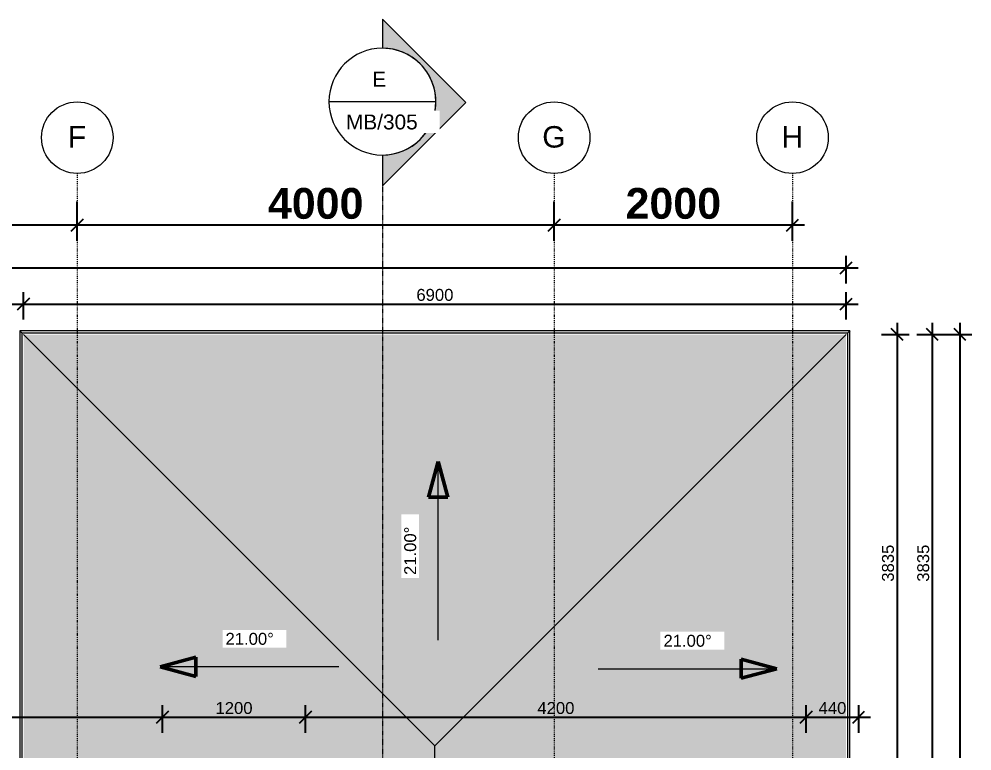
# Model space of a CAD drawing. Header units: millimetres. Extents: x -21051 to 202668, y -15646 to 13691.
# Drawn here: x 65999 to 73992, y 6950 to 13089 of the extents above; entities that cross this region are included whole.
import ezdxf

# ---------------------------------------------------------------- set-up
doc = ezdxf.new("R2010")
doc.units = ezdxf.units.MM
doc.linetypes.add('Dash dot', pattern=[15.875, 6.35, -4.7625, 0, -4.7625])
doc.linetypes.add('TD_Level Line', pattern=[8, 4, -2, 0, -2])
for name, color, linetype, lineweight in [('A-ANNO-DIMS', 211, 'Continuous', 9), ('A-DETL-MBND', 5, 'Continuous', 5), ('A-ROOF', 132, 'Continuous', 5), ('A-ROOF-PATT', 132, 'Continuous', 5), ('G-ANNO-DIMS', 111, 'Continuous', 9), ('G-ANNO-SYMB', 111, 'Continuous', 9), ('S-GRID', 1, 'Continuous', 9), ('S-GRID-IDEN', 1, 'Continuous', 9)]:
    doc.layers.add(name, color=color, linetype=linetype, lineweight=lineweight)
doc.layers.get('0').off()
doc.styles.add('Arial', font='arial.ttf', dxfattribs={"height": 250})
doc.styles.add('Arial_1', font='arial.ttf', dxfattribs={"height": 125})
doc.styles.add('Arial_3', font='arial.ttf', dxfattribs={"height": 100})
doc.styles.add('Arial_B', font='arialbd.ttf', dxfattribs={"height": 257.936508})
doc.dimstyles.new('Arial_1_0', dxfattribs={"dimscale": 304.8, "dimtxt": 102.02594, "dimasz": 0.328084, "dimexe": 0.328084, "dimexo": 0.0625, "dimgap": 0.082021, "dimtad": 1, "dimdec": 0, "dimzin": 0, "dimdsep": 46, "dimtxsty": 'Arial_3', "dimblk1": 'OBLIQUE', "dimblk2": 'OBLIQUE', "dimsah": 1, "dimcen": 0.09, "dimdle": 0.328084, "dimazin": 0, "dimtfac": 1, "dimtdec": 4, "dimtix": 1, "dimtmove": 0, "dimatfit": 3, "dimfxl": 0.492126, "dimfxlon": 1, "dimtvp": 1, "dimtolj": 1, "dimtzin": 0, "dimarcsym": 2})
doc.dimstyles.new('Arial_2_5', dxfattribs={"dimscale": 304.8, "dimtxt": 255.06485, "dimasz": 0.328084, "dimexe": 0.656168, "dimexo": 0.0625, "dimgap": 0.164042, "dimtad": 1, "dimdec": 0, "dimzin": 0, "dimdsep": 46, "dimtxsty": 'Arial_B', "dimblk1": 'OBLIQUE', "dimblk2": 'OBLIQUE', "dimsah": 1, "dimcen": 0.09, "dimdle": 0.328084, "dimazin": 0, "dimtfac": 1, "dimtdec": 4, "dimtix": 1, "dimtmove": 0, "dimatfit": 3, "dimfxl": 0.492126, "dimfxlon": 1, "dimtvp": 1, "dimtolj": 1, "dimtzin": 0, "dimarcsym": 2})

# ---------------------------------------------------------------- blocks, each defined once
blk = doc.blocks.new('PARAPET6 - PARAPET-1140840-01_First floor')
at = {"layer": 'A-DETL-MBND'}
for p, q in [((10254.1, -1812.5), (6405.6, -1939)), ((6406.3, -1958.1), (10235.6, -1832.2)), ((10463.1, -8751.4), (10235.6, -1832.2)), ((10482.9, -8769.9), (10254.1, -1812.5)), ((6503.8, -8881.6), (6494.1, -8585.3)), ((10463.1, -8751.4), (6503.8, -8881.6)), ((6504.4, -8900.7), (10482.9, -8769.9)), ((6504.4, -8900.7), (6503.8, -8881.6))]:
    blk.add_line(p, q, dxfattribs=at)
for points, knots in [([(10235.6, -1832.2), (10237.5, -1830.3), (10240.1, -1827.5), (10243.3, -1824.1), (10245.4, -1821.8), (10247.1, -1820), (10248.3, -1818.7), (10250, -1816.9), (10251.7, -1815), (10253.2, -1813.5), (10254.2, -1812.4), (10254.2, -1812.4), (10253.9, -1812.8)], [-1, -1, -1, -1, -0.9166667, -0.875, -0.8333333, -0.7916667, -0.7708333, -0.75, -0.6666667, -0.6111111, -0.5555556, -0.4444444, -0.4444444, -0.4444444, -0.4444444]), ([(10482.6, -8769.6), (10483, -8770), (10483, -8770), (10481.9, -8769), (10480.3, -8767.5), (10478.4, -8765.7), (10476.6, -8764), (10475.3, -8762.8), (10473.6, -8761.2), (10471.2, -8759), (10467.9, -8755.8), (10465.1, -8753.2), (10463.1, -8751.4)], [0.4444444, 0.4444444, 0.4444444, 0.4444444, 0.5555556, 0.6111111, 0.6666667, 0.75, 0.7708333, 0.7916667, 0.8333333, 0.875, 0.9166667, 1, 1, 1, 1])]:
    blk.add_open_spline(points, degree=3, knots=knots, dxfattribs=at)
blk = doc.blocks.new('Grid - _-182767-01_First floor')
at = {"layer": 'S-GRID-IDEN'}
blk.add_circle((0, 0), 3, dxfattribs=at)
blk = doc.blocks.new('_Oblique')
at = {"color": 0, "linetype": 'ByBlock', "lineweight": -2}
blk.add_line((-0.5, -0.5), (0.5, 0.5), dxfattribs=at)
blk = doc.blocks.new('*D871')
at = {"layer": 'A-ANNO-DIMS', "color": 0, "lineweight": -2, "transparency": 16777216}
for p, q in [((70487, 11228.6), (70487, 11559.6)), ((72487, 11228.6), (72487, 11559.6)), ((72587, 11359.6), (70387, 11359.6))]:
    blk.add_line(p, q, dxfattribs=at)
at = {"layer": 'Defpoints', "color": 0, "transparency": 16777216}
for p in [(70487, 11359.6), (70487, 11209.6), (72487, 11209.6)]:
    blk.add_point(p, dxfattribs=at)
at = {"layer": 'A-ANNO-DIMS', "color": 0, "lineweight": -2, "transparency": 16777216, "xscale": 100, "yscale": 100, "zscale": 100, "rotation": 180}
blk.add_blockref('_Oblique', (70487, 11359.6), dxfattribs=at)
at = {"layer": 'A-ANNO-DIMS', "color": 0, "lineweight": -2, "transparency": 16777216, "xscale": 100, "yscale": 100, "zscale": 100}
blk.add_blockref('_Oblique', (72487, 11359.6), dxfattribs=at)
at = {"layer": 'A-ANNO-DIMS', "color": 0, "transparency": 16777216, "insert": (71487, 11541.2), "char_height": 257.94, "width": 932.809, "attachment_point": 5, "style": 'Arial_B'}
blk.add_mtext('\\A1;2000', dxfattribs=at)
blk = doc.blocks.new('*D872')
at = {"layer": 'A-ANNO-DIMS', "color": 0, "lineweight": -2, "transparency": 16777216}
for p, q in [((66487, 11228.6), (66487, 11559.6)), ((70487, 11228.6), (70487, 11559.6)), ((70587, 11359.6), (66387, 11359.6))]:
    blk.add_line(p, q, dxfattribs=at)
at = {"layer": 'Defpoints', "color": 0, "transparency": 16777216}
for p in [(66487, 11359.6), (66487, 11209.6), (70487, 11209.6)]:
    blk.add_point(p, dxfattribs=at)
at = {"layer": 'A-ANNO-DIMS', "color": 0, "lineweight": -2, "transparency": 16777216, "xscale": 100, "yscale": 100, "zscale": 100, "rotation": 180}
blk.add_blockref('_Oblique', (66487, 11359.6), dxfattribs=at)
at = {"layer": 'A-ANNO-DIMS', "color": 0, "lineweight": -2, "transparency": 16777216, "xscale": 100, "yscale": 100, "zscale": 100}
blk.add_blockref('_Oblique', (70487, 11359.6), dxfattribs=at)
at = {"layer": 'A-ANNO-DIMS', "color": 0, "transparency": 16777216, "insert": (68487, 11541.2), "char_height": 257.94, "width": 932.809, "attachment_point": 5, "style": 'Arial_B'}
blk.add_mtext('\\A1;4000', dxfattribs=at)
blk = doc.blocks.new('*D873')
at = {"layer": 'A-ANNO-DIMS', "color": 0, "lineweight": -2, "transparency": 16777216}
for p, q in [((63487, 11228.6), (63487, 11559.6)), ((66487, 11228.6), (66487, 11559.6)), ((66587, 11359.6), (63387, 11359.6))]:
    blk.add_line(p, q, dxfattribs=at)
at = {"layer": 'Defpoints', "color": 0, "transparency": 16777216}
for p in [(63487, 11359.6), (63487, 11209.6), (66487, 11209.6)]:
    blk.add_point(p, dxfattribs=at)
at = {"layer": 'A-ANNO-DIMS', "color": 0, "lineweight": -2, "transparency": 16777216, "xscale": 100, "yscale": 100, "zscale": 100, "rotation": 180}
blk.add_blockref('_Oblique', (63487, 11359.6), dxfattribs=at)
at = {"layer": 'A-ANNO-DIMS', "color": 0, "lineweight": -2, "transparency": 16777216, "xscale": 100, "yscale": 100, "zscale": 100}
blk.add_blockref('_Oblique', (66487, 11359.6), dxfattribs=at)
at = {"layer": 'A-ANNO-DIMS', "color": 0, "transparency": 16777216, "insert": (64987, 11541.2), "char_height": 257.94, "width": 932.809, "attachment_point": 5, "style": 'Arial_B'}
blk.add_mtext('\\A1;3000', dxfattribs=at)
blk = doc.blocks.new('*D893')
at = {"layer": 'A-ANNO-DIMS', "color": 0, "lineweight": -2, "transparency": 16777216}
for p, q in [((51272, 10567.8), (51272, 10798.8)), ((66037, 10567.8), (66037, 10798.8)), ((51172, 10698.8), (66137, 10698.8))]:
    blk.add_line(p, q, dxfattribs=at)
at = {"layer": 'Defpoints', "color": 0, "transparency": 16777216}
for p in [(66037, 10698.8), (51272, 10548.8), (66037, 10548.8)]:
    blk.add_point(p, dxfattribs=at)
at = {"layer": 'A-ANNO-DIMS', "color": 0, "lineweight": -2, "transparency": 16777216, "xscale": 100, "yscale": 100, "zscale": 100, "rotation": 180}
blk.add_blockref('_Oblique', (51272, 10698.8), dxfattribs=at)
at = {"layer": 'A-ANNO-DIMS', "color": 0, "lineweight": -2, "transparency": 16777216, "xscale": 100, "yscale": 100, "zscale": 100}
blk.add_blockref('_Oblique', (66037, 10698.8), dxfattribs=at)
at = {"layer": 'A-ANNO-DIMS', "color": 0, "transparency": 16777216, "insert": (58654.5, 10774.8), "char_height": 100, "width": 461.471, "attachment_point": 5, "style": 'Arial_3'}
blk.add_mtext('\\A1;14765', dxfattribs=at)
blk = doc.blocks.new('*D894')
at = {"layer": 'A-ANNO-DIMS', "color": 0, "lineweight": -2, "transparency": 16777216}
for p, q in [((66037, 10567.8), (66037, 10798.8)), ((72937, 10567.8), (72937, 10798.8)), ((65937, 10698.8), (73037, 10698.8))]:
    blk.add_line(p, q, dxfattribs=at)
at = {"layer": 'Defpoints', "color": 0, "transparency": 16777216}
for p in [(72937, 10698.8), (66037, 10548.8), (72937, 10548.8)]:
    blk.add_point(p, dxfattribs=at)
at = {"layer": 'A-ANNO-DIMS', "color": 0, "lineweight": -2, "transparency": 16777216, "xscale": 100, "yscale": 100, "zscale": 100, "rotation": 180}
blk.add_blockref('_Oblique', (66037, 10698.8), dxfattribs=at)
at = {"layer": 'A-ANNO-DIMS', "color": 0, "lineweight": -2, "transparency": 16777216, "xscale": 100, "yscale": 100, "zscale": 100}
blk.add_blockref('_Oblique', (72937, 10698.8), dxfattribs=at)
at = {"layer": 'A-ANNO-DIMS', "color": 0, "transparency": 16777216, "insert": (69487, 10774.8), "char_height": 100, "width": 369.177, "attachment_point": 5, "style": 'Arial_3'}
blk.add_mtext('\\A1;6900', dxfattribs=at)
blk = doc.blocks.new('*D895')
at = {"layer": 'A-ANNO-DIMS', "color": 0, "lineweight": -2, "transparency": 16777216}
for p, q in [((46982, 10871.2), (46982, 11102.1)), ((72937, 10871.2), (72937, 11102.1)), ((46882, 11002.1), (73037, 11002.1))]:
    blk.add_line(p, q, dxfattribs=at)
at = {"layer": 'Defpoints', "color": 0, "transparency": 16777216}
for p in [(72937, 11002.1), (46982, 10852.1), (72937, 10852.1)]:
    blk.add_point(p, dxfattribs=at)
at = {"layer": 'A-ANNO-DIMS', "color": 0, "lineweight": -2, "transparency": 16777216, "xscale": 100, "yscale": 100, "zscale": 100, "rotation": 180}
blk.add_blockref('_Oblique', (46982, 11002.1), dxfattribs=at)
at = {"layer": 'A-ANNO-DIMS', "color": 0, "lineweight": -2, "transparency": 16777216, "xscale": 100, "yscale": 100, "zscale": 100}
blk.add_blockref('_Oblique', (72937, 11002.1), dxfattribs=at)
at = {"layer": 'A-ANNO-DIMS', "color": 0, "transparency": 16777216, "insert": (59959.5, 11078.2), "char_height": 100, "width": 461.471, "attachment_point": 5, "style": 'Arial_3'}
blk.add_mtext('\\A1;25955', dxfattribs=at)
blk = doc.blocks.new('*D903')
at = {"layer": 'A-ANNO-DIMS', "color": 0, "lineweight": -2, "transparency": 16777216}
for p, q in [((62537, 7102.4), (62537, 7333.4)), ((67202, 7102.4), (67202, 7333.4)), ((62437, 7233.4), (67302, 7233.4))]:
    blk.add_line(p, q, dxfattribs=at)
at = {"layer": 'Defpoints', "color": 0, "transparency": 16777216}
for p in [(67202, 7233.4), (62537, 7083.4), (67202, 7083.4)]:
    blk.add_point(p, dxfattribs=at)
at = {"layer": 'A-ANNO-DIMS', "color": 0, "lineweight": -2, "transparency": 16777216, "xscale": 100, "yscale": 100, "zscale": 100, "rotation": 180}
blk.add_blockref('_Oblique', (62537, 7233.4), dxfattribs=at)
at = {"layer": 'A-ANNO-DIMS', "color": 0, "lineweight": -2, "transparency": 16777216, "xscale": 100, "yscale": 100, "zscale": 100}
blk.add_blockref('_Oblique', (67202, 7233.4), dxfattribs=at)
at = {"layer": 'A-ANNO-DIMS', "color": 0, "transparency": 16777216, "insert": (64869.5, 7309.4), "char_height": 100, "width": 369.177, "attachment_point": 5, "style": 'Arial_3'}
blk.add_mtext('\\A1;4665', dxfattribs=at)
blk = doc.blocks.new('*D904')
at = {"layer": 'A-ANNO-DIMS', "color": 0, "lineweight": -2, "transparency": 16777216}
for p, q in [((67202, 7102.4), (67202, 7333.4)), ((68402, 7102.4), (68402, 7333.4)), ((67102, 7233.4), (68502, 7233.4))]:
    blk.add_line(p, q, dxfattribs=at)
at = {"layer": 'Defpoints', "color": 0, "transparency": 16777216}
for p in [(68402, 7233.4), (67202, 7083.4), (68402, 7083.4)]:
    blk.add_point(p, dxfattribs=at)
at = {"layer": 'A-ANNO-DIMS', "color": 0, "lineweight": -2, "transparency": 16777216, "xscale": 100, "yscale": 100, "zscale": 100, "rotation": 180}
blk.add_blockref('_Oblique', (67202, 7233.4), dxfattribs=at)
at = {"layer": 'A-ANNO-DIMS', "color": 0, "lineweight": -2, "transparency": 16777216, "xscale": 100, "yscale": 100, "zscale": 100}
blk.add_blockref('_Oblique', (68402, 7233.4), dxfattribs=at)
at = {"layer": 'A-ANNO-DIMS', "color": 0, "transparency": 16777216, "insert": (67802, 7309.4), "char_height": 100, "width": 369.177, "attachment_point": 5, "style": 'Arial_3'}
blk.add_mtext('\\A1;1200', dxfattribs=at)
blk = doc.blocks.new('*D905')
at = {"layer": 'A-ANNO-DIMS', "color": 0, "lineweight": -2, "transparency": 16777216}
for p, q in [((68402, 7102.4), (68402, 7333.4)), ((72602, 7102.4), (72602, 7333.4)), ((68302, 7233.4), (72702, 7233.4))]:
    blk.add_line(p, q, dxfattribs=at)
at = {"layer": 'Defpoints', "color": 0, "transparency": 16777216}
for p in [(72602, 7233.4), (68402, 7083.4), (72602, 7083.4)]:
    blk.add_point(p, dxfattribs=at)
at = {"layer": 'A-ANNO-DIMS', "color": 0, "lineweight": -2, "transparency": 16777216, "xscale": 100, "yscale": 100, "zscale": 100, "rotation": 180}
blk.add_blockref('_Oblique', (68402, 7233.4), dxfattribs=at)
at = {"layer": 'A-ANNO-DIMS', "color": 0, "lineweight": -2, "transparency": 16777216, "xscale": 100, "yscale": 100, "zscale": 100}
blk.add_blockref('_Oblique', (72602, 7233.4), dxfattribs=at)
at = {"layer": 'A-ANNO-DIMS', "color": 0, "transparency": 16777216, "insert": (70502, 7309.4), "char_height": 100, "width": 369.177, "attachment_point": 5, "style": 'Arial_3'}
blk.add_mtext('\\A1;4200', dxfattribs=at)
blk = doc.blocks.new('*D906')
at = {"layer": 'A-ANNO-DIMS', "color": 0, "lineweight": -2, "transparency": 16777216}
for p, q in [((72602, 7102.4), (72602, 7333.4)), ((73042, 7102.4), (73042, 7333.4)), ((72502, 7233.4), (73142, 7233.4))]:
    blk.add_line(p, q, dxfattribs=at)
at = {"layer": 'Defpoints', "color": 0, "transparency": 16777216}
for p in [(73042, 7233.4), (72602, 7083.4), (73042, 7083.4)]:
    blk.add_point(p, dxfattribs=at)
at = {"layer": 'A-ANNO-DIMS', "color": 0, "lineweight": -2, "transparency": 16777216, "xscale": 100, "yscale": 100, "zscale": 100, "rotation": 180}
blk.add_blockref('_Oblique', (72602, 7233.4), dxfattribs=at)
at = {"layer": 'A-ANNO-DIMS', "color": 0, "lineweight": -2, "transparency": 16777216, "xscale": 100, "yscale": 100, "zscale": 100}
blk.add_blockref('_Oblique', (73042, 7233.4), dxfattribs=at)
at = {"layer": 'A-ANNO-DIMS', "color": 0, "transparency": 16777216, "insert": (72822, 7309.4), "char_height": 100, "width": 276.883, "attachment_point": 5, "style": 'Arial_3'}
blk.add_mtext('\\A1;440', dxfattribs=at)
blk = doc.blocks.new('*D919')
at = {"layer": 'A-ANNO-DIMS', "color": 0, "lineweight": -2, "transparency": 16777216}
for p, q in [((73364.1, 10542.3), (73364.1, 6507.3)), ((73233.2, 10442.3), (73464.1, 10442.3)), ((73233.2, 6607.3), (73464.1, 6607.3))]:
    blk.add_line(p, q, dxfattribs=at)
at = {"layer": 'Defpoints', "color": 0, "transparency": 16777216}
for p in [(73214.1, 10442.3), (73214.1, 6607.3), (73364.1, 6607.3)]:
    blk.add_point(p, dxfattribs=at)
at = {"layer": 'A-ANNO-DIMS', "color": 0, "lineweight": -2, "transparency": 16777216, "xscale": 100, "yscale": 100, "zscale": 100}
for p, rotation in [((73364.1, 10442.3), 90), ((73364.1, 6607.3), 270)]:
    blk.add_blockref('_Oblique', p, dxfattribs=dict(at, rotation=rotation))
at = {"layer": 'A-ANNO-DIMS', "color": 0, "transparency": 16777216, "insert": (73288.1, 8524.8), "char_height": 100, "width": 369.177, "attachment_point": 5, "rotation": 90, "style": 'Arial_3'}
blk.add_mtext('\\A1;3835', dxfattribs=at)
blk = doc.blocks.new('*D931')
at = {"layer": 'A-ANNO-DIMS', "color": 0, "lineweight": -2, "transparency": 16777216}
for p, q in [((73659.7, 10542.3), (73659.7, 6507.3)), ((73528.8, 10442.3), (73759.7, 10442.3)), ((73528.8, 6607.3), (73759.7, 6607.3))]:
    blk.add_line(p, q, dxfattribs=at)
at = {"layer": 'Defpoints', "color": 0, "transparency": 16777216}
for p in [(73509.7, 10442.3), (73509.7, 6607.3), (73659.7, 6607.3)]:
    blk.add_point(p, dxfattribs=at)
at = {"layer": 'A-ANNO-DIMS', "color": 0, "lineweight": -2, "transparency": 16777216, "xscale": 100, "yscale": 100, "zscale": 100}
for p, rotation in [((73659.7, 10442.3), 90), ((73659.7, 6607.3), 270)]:
    blk.add_blockref('_Oblique', p, dxfattribs=dict(at, rotation=rotation))
at = {"layer": 'A-ANNO-DIMS', "color": 0, "transparency": 16777216, "insert": (73583.6, 8524.8), "char_height": 100, "width": 369.177, "attachment_point": 5, "rotation": 90, "style": 'Arial_3'}
blk.add_mtext('\\A1;3835', dxfattribs=at)
blk = doc.blocks.new('*D951')
at = {"layer": 'A-ANNO-DIMS', "color": 0, "lineweight": -2, "transparency": 16777216}
for p, q in [((73892, -13322.7), (73892, 10542.3)), ((73761, 10442.3), (73992, 10442.3)), ((73761, -13222.7), (73992, -13222.7))]:
    blk.add_line(p, q, dxfattribs=at)
at = {"layer": 'Defpoints', "color": 0, "transparency": 16777216}
for p in [(73742, 10442.3), (73892, 10442.3), (73742, -13222.7)]:
    blk.add_point(p, dxfattribs=at)
at = {"layer": 'A-ANNO-DIMS', "color": 0, "lineweight": -2, "transparency": 16777216, "xscale": 100, "yscale": 100, "zscale": 100}
for p, rotation in [((73892, 10442.3), 90), ((73892, -13222.7), 270)]:
    blk.add_blockref('_Oblique', p, dxfattribs=dict(at, rotation=rotation))
at = {"layer": 'A-ANNO-DIMS', "color": 0, "transparency": 16777216, "insert": (73815.9, -1390.2), "char_height": 100, "width": 461.471, "attachment_point": 5, "rotation": 90, "style": 'Arial_3'}
blk.add_mtext('\\A1;23665', dxfattribs=at)
blk = doc.blocks.new('Section - _-1243848-01_First floor')
at = {"layer": 'G-ANNO-SYMB'}
h = blk.add_hatch(color=256, dxfattribs=at)
edge = h.paths.add_edge_path()
edge.add_line((-12.925, 0), (-5.927, 6.998))
edge.add_line((-5.927, 6.998), (1.071, 0))
edge.add_line((1.071, 0), (-1.52, 0))
edge.add_arc((-6, 0), 4.48, 0, 180)
edge.add_line((-10.48, 0), (-12.925, 0))
for p, q in [((-5.927, 6.998), (-12.925, 0)), ((1.071, 0), (-5.927, 6.998)), ((-12.925, 0), (-10.48, 0)), ((-1.52, 0), (1.071, 0))]:
    blk.add_line(p, q, dxfattribs=at)
for start, end in [(360, 180), (0, 180), (180, 360)]:
    blk.add_arc((-6, 0), 4.48, start, end, dxfattribs=at)

msp = doc.modelspace()

# ---------------------------------------------------------------- hatches: boundary and pattern name
at = {"layer": 'A-ROOF-PATT'}
h = msp.add_hatch(dxfattribs=at)
h.set_pattern_fill('FP_14', color=256, style=0, pattern_type=2)
h.set_pattern_definition([(185.321, (64462.7207, 167.0165), (1422.777465, 126.991261), [109.552, -2629.24]), (90, (64353.64, 156.86), (-118.565, 127), [10.16, -116.84]), (270, (64344.16, 283.86), (118.565, -127), [35.56, -91.44]), (0, (64344.16, 248.3), (118.565, 127), [11.856, -106.708]), (180, (64356.01, 167.02), (-118.565, -127), [11.856, -106.708]), (270, (64344.16, 167.02), (118.565, -127), [10.16, -116.84]), (270, (64353.64, 283.86), (118.565, -127), [25.4, -101.6]), (354.679, (64353.6407, 258.4565), (1422.777465, -126.991261), [109.552, -2629.24]), (320.782, (64359.5697, 258.4565), (-2015.6072356, 1650.990985), [32.138, -3181.648]), (287.286, (64384.468, 238.137), (118.566, -253.99939), [31.922, -367.1]), (252.714, (64393.954, 207.657), (118.566, 253.99939), [31.922, -367.1]), (219.218, (64384.4677, 177.1765), (-2015.6072356, -1650.990985), [32.138, -3181.648]), (288.981, (64376.1687, 231.7865), (-474.2663295, 1396.997354), [25.517, -2526.225]), (251.019, (64384.4677, 207.6565), (-474.2663295, -1396.997354), [25.517, -2526.225]), (219.321, (64376.1687, 183.5265), (-1541.347746, -1269.9923843), [26.055, -2579.41]), (320.679, (64356.0127, 248.2965), (-1541.347746, 1269.9923843), [26.055, -2579.41])])
h.paths.add_polyline_path([(66037.8, 6622.3), (66904.4, 6622.3), (66904.4, 6819.8), (68699.7, 6819.8), (68699.7, 6622.3), (69487, 6622.3), (69487, 6992.3), (66037.8, 10441.5), (66037.8, 6732.3)])
h = msp.add_hatch(dxfattribs=at)
h.set_pattern_fill('FP_15', color=256, style=0, pattern_type=2)
h.set_pattern_definition([(95.321, (63741.1407, 1263.5905), (126.991261, -1422.7774649), [109.552, -2629.24]), (0, (63730.98, 1372.67), (127, 118.565), [10.16, -116.84]), (180, (63857.98, 1382.16), (-127, -118.565), [35.56, -91.44]), (270, (63822.42, 1382.16), (127, -118.565), [11.856, -106.708]), (90, (63741.14, 1370.3), (-127, 118.565), [11.856, -106.708]), (180, (63741.14, 1382.16), (-127, -118.565), [10.16, -116.84]), (180, (63857.98, 1372.67), (-127, -118.565), [25.4, -101.6]), (264.679, (63832.5807, 1372.6705), (-126.991261, -1422.777465), [109.552, -2629.24]), (230.782, (63832.5807, 1366.7425), (1650.990985, 2015.6072356), [32.138, -3181.648]), (197.286, (63812.26, 1341.844), (-253.99939, -118.566), [31.922, -367.1]), (162.714, (63781.78, 1332.36), (253.99939, -118.566), [31.922, -367.1]), (129.218, (63751.3007, 1341.8435), (-1650.990985, 2015.6072356), [32.138, -3181.648]), (198.981, (63805.9107, 1350.1435), (1396.9973541, 474.2663295), [25.517, -2526.225]), (161.019, (63781.7807, 1341.8435), (-1396.9973541, 474.2663295), [25.517, -2526.225]), (129.321, (63757.6507, 1350.1435), (-1269.9923843, 1541.3477461), [26.055, -2579.41]), (230.679, (63822.4207, 1370.2995), (1269.9923843, 1541.3477461), [26.055, -2579.41])])
h.paths.add_polyline_path([(69487, 6992.3), (72936.2, 10441.5), (66037.8, 10441.5), (69173, 7306.3)])
h = msp.add_hatch(dxfattribs=at)
h.set_pattern_fill('FP_16', color=256, style=0, pattern_type=2)
h.set_pattern_definition([(5.321, (64699.0847, 400.6965), (-1422.7774649, -126.991261), [109.552, -2629.24]), (270, (64808.16, 410.86), (118.565, -127), [10.16, -116.84]), (90, (64817.65, 283.86), (-118.565, 127), [35.56, -91.44]), (180, (64817.65, 319.42), (-118.565, -127), [11.856, -106.708]), (0, (64805.79, 400.7), (118.565, 127), [11.856, -106.708]), (90, (64817.65, 400.7), (-118.565, 127), [10.16, -116.84]), (90, (64808.16, 283.86), (-118.565, 127), [25.4, -101.6]), (174.679, (64808.1647, 309.2565), (-1422.7774649, 126.991261), [109.552, -2629.24]), (140.782, (64802.2357, 309.2565), (2015.6072356, -1650.990985), [32.138, -3181.648]), (107.286, (64777.338, 329.577), (-118.566, 253.99939), [31.922, -367.1]), (72.714, (64767.85, 360.057), (-118.566, -253.99939), [31.922, -367.1]), (39.218, (64777.3377, 390.5365), (2015.6072356, 1650.990985), [32.138, -3181.648]), (108.981, (64785.6367, 335.9265), (474.2663295, -1396.9973541), [25.517, -2526.225]), (71.019, (64777.3377, 360.0565), (474.2663295, 1396.9973541), [25.517, -2526.225]), (39.321, (64785.6367, 384.1865), (1541.3477461, 1269.9923843), [26.055, -2579.41]), (140.679, (64805.7927, 319.4165), (1541.3477461, -1269.9923843), [26.055, -2579.41])])
h.paths.add_polyline_path([(72936.2, 6607.3), (72936.2, 10441.5), (69487, 6992.3), (69487, 6622.3), (72102, 6622.3), (72102, 6657.3), (72652, 6657.3), (72652, 6607.3), (72779, 6607.3)])
at = {"layer": 'G-ANNO-DIMS', "lineweight": 50}
for points in [[(69514.2, 9377.9), (69433.8, 9077.9), (69594.6, 9077.9)], [(67182.5, 7656), (67482.5, 7575.6), (67482.5, 7736.4)], [(72356.2, 7639.5), (72056.2, 7719.9), (72056.2, 7559.1)]]:
    msp.add_hatch(color=256, dxfattribs=at).paths.add_polyline_path(points)

# ---------------------------------------------------------------- linework, layer by layer
at = {"layer": 'A-ROOF'}
for p, q in [((69487, 6992.3), (66037, 10442.3)), ((69487, 6992.3), (72937, 10442.3)), ((69487, 6622.3), (69487, 6992.3))]:
    msp.add_line(p, q, dxfattribs=at)
at = {"layer": 'G-ANNO-DIMS', "lineweight": 50}
for p, q in [((69514.2, 9377.9), (69433.8, 9077.9)), ((69594.6, 9077.9), (69514.2, 9377.9)), ((69433.8, 9077.9), (69594.6, 9077.9)), ((67482.5, 7736.4), (67182.5, 7656)), ((67482.5, 7575.6), (67482.5, 7736.4)), ((72356.2, 7639.5), (72056.2, 7719.9)), ((72056.2, 7719.9), (72056.2, 7559.1)), ((67182.5, 7656), (67482.5, 7575.6)), ((72056.2, 7559.1), (72356.2, 7639.5))]:
    msp.add_line(p, q, dxfattribs=at)
at = {"layer": 'G-ANNO-DIMS'}
for p, q in [((69514.2, 7877.9), (69514.2, 9377.9)), ((68682.5, 7656), (67182.5, 7656)), ((70856.2, 7639.5), (72356.2, 7639.5))]:
    msp.add_line(p, q, dxfattribs=at)
at = {"layer": 'G-ANNO-SYMB'}
msp.add_line((68598.5, 12396.5), (69494.5, 12396.5), dxfattribs=at)
at = {"layer": 'G-ANNO-SYMB', "linetype": 'TD_Level Line', "lineweight": 18}
msp.add_line((69046.5, 11796.5), (69046.5, -14198.9), dxfattribs=at)
at = {"layer": 'S-GRID', "linetype": 'Dash dot', "lineweight": 18}
for p, q in [((66487, 11794.4), (66487, 9294.4)), ((70487, 11794.4), (70487, 9294.4)), ((72487, 11794.4), (72487, 9294.4)), ((66487, 9294.4), (66487, -11707.8)), ((70487, 9294.4), (70487, -11707.8)), ((72487, 9294.4), (72487, -11707.8))]:
    msp.add_line(p, q, dxfattribs=at)

# ---------------------------------------------------------------- block references
at = {"layer": 'A-DETL-MBND', "rotation": 88.11700695989701}
msp.add_blockref('PARAPET6 - PARAPET-1140840-01_First floor', (63858, 283.9), dxfattribs=at)
at = {"layer": 'G-ANNO-SYMB', "xscale": 99.99999999999994, "yscale": 99.99999999999994, "zscale": 99.99999999999994, "rotation": 269.9999999999995}
msp.add_blockref('Section - _-1243848-01_First floor', (69046.5, 11796.5), dxfattribs=at)
at = {"layer": 'S-GRID-IDEN', "rotation": 180}
for p, xscale, yscale, zscale in [((66487, 12094.4), 99.99999999999994, 99.99999999999994, 99.99999999999994), ((70487, 12094.4), 99.99999999999993, 99.99999999999993, 99.99999999999993), ((72487, 12094.4), 99.99999999999993, 99.99999999999993, 99.99999999999993)]:
    msp.add_blockref('Grid - _-182767-01_First floor', p, dxfattribs=dict(at, xscale=xscale, yscale=yscale, zscale=zscale))

# ---------------------------------------------------------------- dimensions: what is measured, and where the dimension line sits
at = {"layer": 'A-ANNO-DIMS'}
for base, p1, p2, dimstyle, override, picture, middle in [((63487, 11359.6), (66487, 11209.6), (63487, 11209.6), 'Arial_2_5', {"dimpost": '<>', "dimfxl": 3000}, '*D873', (64987, 11541.2)), ((66487, 11359.6), (70487, 11209.6), (66487, 11209.6), 'Arial_2_5', {"dimpost": '<>', "dimfxl": 4000}, '*D872', (68487, 11541.2)), ((70487, 11359.6), (72487, 11209.6), (70487, 11209.6), 'Arial_2_5', {"dimpost": '<>', "dimfxl": 2000}, '*D871', (71487, 11541.2)), ((72937, 11002.1), (46982, 10852.1), (72937, 10852.1), 'Arial_1_0', {"dimpost": '<>', "dimfxl": 25955}, '*D895', (59959.5, 11078.2)), ((66037, 10698.8), (51272, 10548.8), (66037, 10548.8), 'Arial_1_0', {"dimpost": '<>', "dimfxl": 14765}, '*D893', (58654.5, 10774.8)), ((72937, 10698.8), (66037, 10548.8), (72937, 10548.8), 'Arial_1_0', {"dimpost": '<>', "dimfxl": 6900}, '*D894', (69487, 10774.8)), ((67202, 7233.4), (62537, 7083.4), (67202, 7083.4), 'Arial_1_0', {"dimpost": '<>', "dimfxl": 4665}, '*D903', (64869.5, 7309.4)), ((68402, 7233.4), (67202, 7083.4), (68402, 7083.4), 'Arial_1_0', {"dimpost": '<>', "dimfxl": 1200}, '*D904', (67802, 7309.4)), ((72602, 7233.4), (68402, 7083.4), (72602, 7083.4), 'Arial_1_0', {"dimpost": '<>', "dimfxl": 4200}, '*D905', (70502, 7309.4)), ((73042, 7233.4), (72602, 7083.4), (73042, 7083.4), 'Arial_1_0', {"dimpost": '<>', "dimfxl": 440}, '*D906', (72822, 7309.4))]:
    dim = msp.add_linear_dim(base=base, p1=p1, p2=p2, dimstyle=dimstyle, override=override, dxfattribs=at)
    dim.commit()
    dim.dimension.update_dxf_attribs({"geometry": picture, "text_midpoint": middle})
for base, p1, p2, override, picture, middle in [((73364.1, 6607.3), (73214.1, 10442.3), (73214.1, 6607.3), {"dimpost": '<>', "dimfxl": 3835}, '*D919', (73288.1, 8524.8)), ((73659.7, 6607.3), (73509.7, 10442.3), (73509.7, 6607.3), {"dimpost": '<>', "dimfxl": 3835}, '*D931', (73583.6, 8524.8)), ((73892, 10442.3), (73742, -13222.7), (73742, 10442.3), {"dimpost": '<>', "dimfxl": 23665}, '*D951', (73815.9, -1390.2))]:
    dim = msp.add_linear_dim(base=base, p1=p1, p2=p2, angle=90, dimstyle='Arial_1_0', override=override, dxfattribs=at)
    dim.commit()
    dim.dimension.update_dxf_attribs({"geometry": picture, "text_midpoint": middle})

# ---------------------------------------------------------------- next in the draw order: texts
at = {"layer": 'G-ANNO-DIMS', "insert": (69229.7, 8425.8), "char_height": 100, "width": 484.823, "attachment_point": 1, "rotation": 90, "line_spacing_factor": 0.941778, "style": 'Arial_3', "bg_fill": 3, "box_fill_scale": 1.25, "bg_fill_color": 256, "bg_fill_true_color": 13158600, "bg_fill_transparency": 0}
msp.add_mtext('21.00°', dxfattribs=at)
at = {"layer": 'G-ANNO-DIMS', "char_height": 100, "width": 484.823, "attachment_point": 1, "line_spacing_factor": 0.941778, "style": 'Arial_3', "bg_fill": 3, "box_fill_scale": 1.25, "bg_fill_color": 256, "bg_fill_true_color": 13158600, "bg_fill_transparency": 0}
for insert in [(67730.5, 7940.5), (71404.2, 7924.1)]:
    msp.add_mtext('21.00°', dxfattribs=dict(at, insert=insert))
at = {"layer": 'G-ANNO-SYMB', "char_height": 125, "attachment_point": 1, "style": 'Arial', "bg_fill": 3, "box_fill_scale": 1.25, "bg_fill_color": 256, "bg_fill_true_color": 13158600, "bg_fill_transparency": 0}
for s, insert, width in [('E', (68961.4, 12646.7), 144.304), ('MB/305', (68741.1, 12288.4), 753.586)]:
    msp.add_mtext(s, dxfattribs=dict(at, insert=insert, width=width))
at = {"layer": 'S-GRID-IDEN', "char_height": 180, "attachment_point": 1, "style": 'Arial_1', "bg_fill": 3, "box_fill_scale": 1.25, "bg_fill_color": 256, "bg_fill_true_color": 13158600, "bg_fill_transparency": 0}
for s, insert, width in [('F', (66407.6, 12191.1), 184.388), ('G', (70387.6, 12191.1), 232.489), ('H', (72394.6, 12191.1), 216.456)]:
    msp.add_mtext(s, dxfattribs=dict(at, insert=insert, width=width))

doc.saveas('drawing.dxf')
